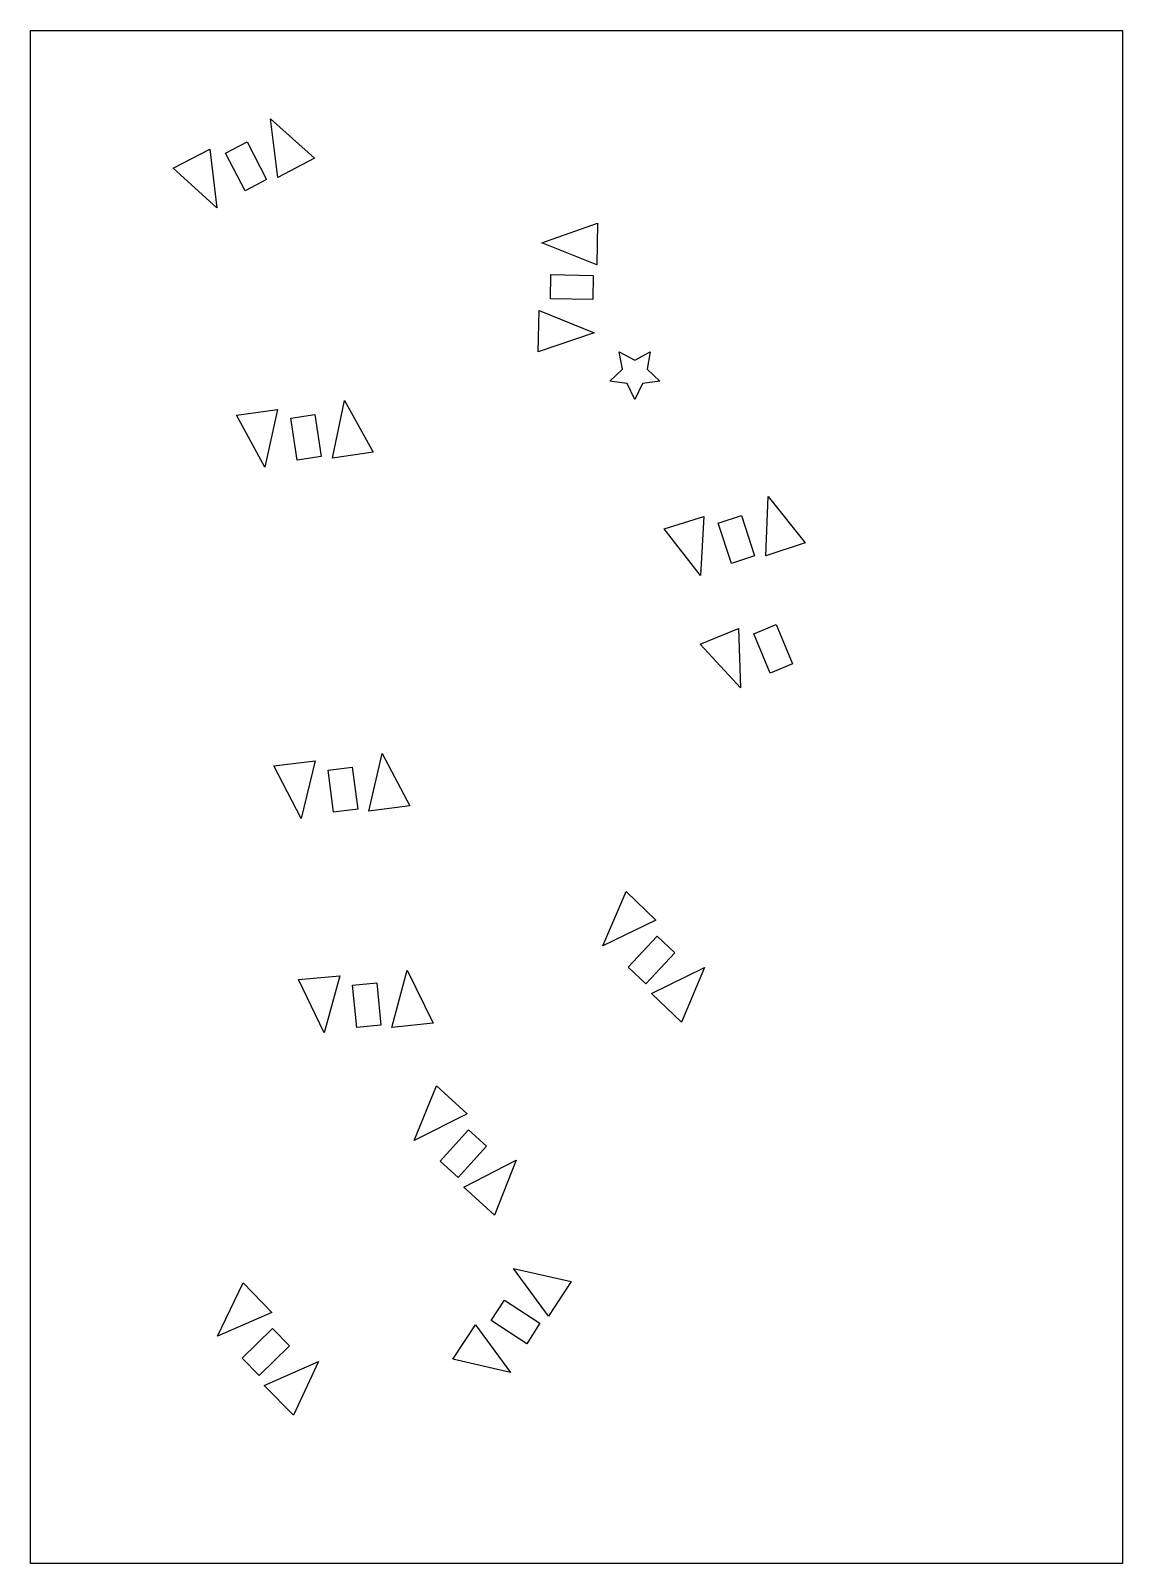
# Model space of a CAD drawing. Extents: x -26 to 365, y -36 to 514.
import ezdxf

# ---------------------------------------------------------------- set-up
doc = ezdxf.new("R2010")
doc.units = 0
doc.layers.add('Fond', color=7, linetype='CONTINUOUS')
doc.layers.add('Trou_arret', color=7, linetype='CONTINUOUS')

msp = doc.modelspace()

# ---------------------------------------------------------------- linework, layer by layer
at = {"layer": 'Fond', "color": 7}
msp.add_lwpolyline([(-26.350915, 514.415707), (365.475773, 514.415707), (365.475773, -35.516421), (-26.350915, -35.516421), (-26.350915, 514.415707)], close=True, dxfattribs=at)
at = {"layer": 'Trou_arret', "color": 7}
for points in [[(59.677231, 482.785912), (75.477733, 468.61124), (62.316151, 461.720938), (59.677231, 482.785912)], [(40.43316, 450.798108), (24.769868, 465.124255), (37.997157, 471.88755), (40.43316, 450.798108)], [(157.108448, 438.281442), (177.141056, 445.300833), (176.83992, 430.447793), (157.108448, 438.281442)], [(175.871904, 406.00937), (155.77264, 399.183184), (156.216728, 414.032634), (175.871904, 406.00937)], [(190.471304, 382.08828), (187.744752, 387.755392), (181.481952, 388.619424), (186.029152, 392.96376), (184.915576, 399.187032), (190.452448, 396.204872), (196.027024, 399.18704), (194.9018, 392.999616), (199.460648, 388.619424), (193.228352, 387.77756), (190.471304, 382.08828)], [(86.323972, 381.750603), (96.634198, 363.195914), (81.944662, 360.977574), (86.323972, 381.750603)], [(57.695244, 357.793352), (47.564145, 376.44645), (62.274349, 378.523294), (57.695244, 357.793352)], [(238.401077, 347.216683), (251.611659, 330.601697), (237.483988, 326.006874), (238.401077, 347.216683)], [(214.083819, 318.893107), (201.033823, 335.634518), (215.205063, 340.093143), (214.083819, 318.893107)], [(228.365121, 278.63476), (213.97098, 294.235592), (227.723388, 299.854724), (228.365121, 278.63476)], [(99.830581, 255.079611), (109.740534, 236.308088), (95.006805, 234.405273), (99.830581, 255.079611)], [(70.694679, 231.741806), (60.965921, 250.607874), (75.717279, 252.368783), (70.694679, 231.741806)], [(178.955882, 186.011404), (187.372984, 205.498057), (198.089554, 195.209301), (178.955882, 186.011404)], [(108.754905, 177.322416), (118.119166, 158.272801), (103.336673, 156.795852), (108.754905, 177.322416)], [(215.477773, 178.284475), (207.248684, 158.717683), (196.433574, 168.902814), (215.477773, 178.284475)], [(78.957825, 154.83491), (69.777412, 173.973803), (84.573432, 175.308396), (78.957825, 154.83491)], [(111.300028, 116.240174), (119.364036, 135.875576), (130.264566, 125.781924), (111.300028, 116.240174)], [(147.955436, 109.173703), (140.080857, 89.461568), (129.083673, 99.449833), (147.955436, 109.173703)], [(146.898126, 70.242122), (167.622533, 65.651244), (159.539519, 53.186559), (146.898126, 70.242122)], [(40.715262, 46.026317), (49.87712, 65.1741), (60.189203, 54.479975), (40.715262, 46.026317)], [(145.838539, 32.926827), (125.159294, 37.717033), (133.361909, 50.103335), (145.838539, 32.926827)], [(76.912227, 36.897587), (67.935154, 17.662478), (57.52061, 28.256853), (76.912227, 36.897587)]]:
    msp.add_lwpolyline(points, close=True, dxfattribs=at)
at = {"layer": 'Trou_arret', "color": 1}
for points in [[(51.306475, 474.487286), (58.347534, 460.996531), (50.617792, 456.949282), (43.576732, 470.440038), (51.306475, 474.487286)], [(160.349081, 426.948524), (175.56321, 426.620954), (175.386882, 417.897534), (160.172754, 418.225104), (160.349081, 426.948524)], [(75.703465, 376.637719), (77.956897, 361.587833), (69.329596, 360.284441), (67.076165, 375.334327), (75.703465, 376.637719)], [(228.76165, 340.433012), (233.450124, 325.955608), (225.1529, 323.256493), (220.464426, 337.733896), (228.76165, 340.433012)], [(241.205023, 301.318302), (247.078617, 287.279858), (239.03397, 283.901574), (233.160377, 297.940018), (241.205023, 301.318302)], [(89.102872, 250.195657), (91.033044, 235.100908), (82.379776, 233.982826), (80.449604, 249.077575), (89.102872, 250.195657)], [(204.89825, 183.481632), (194.451334, 172.416418), (188.099094, 178.397906), (198.54601, 189.46312), (204.89825, 183.481632)], [(97.890757, 172.749994), (99.384635, 157.605843), (90.702713, 156.737877), (89.208834, 171.882029), (97.890757, 172.749994)], [(137.283831, 114.179059), (127.038337, 102.927086), (120.57917, 108.792946), (130.824664, 120.044918), (137.283831, 114.179059)], [(143.6802, 58.902735), (156.437839, 50.606972), (151.691014, 43.285989), (138.933375, 51.581751), (143.6802, 58.902735)], [(66.54086, 42.498614), (55.675256, 31.844241), (49.55826, 38.066099), (60.423865, 48.720471), (66.54086, 42.498614)]]:
    msp.add_lwpolyline(points, close=True, dxfattribs=at)

doc.saveas('drawing.dxf')
